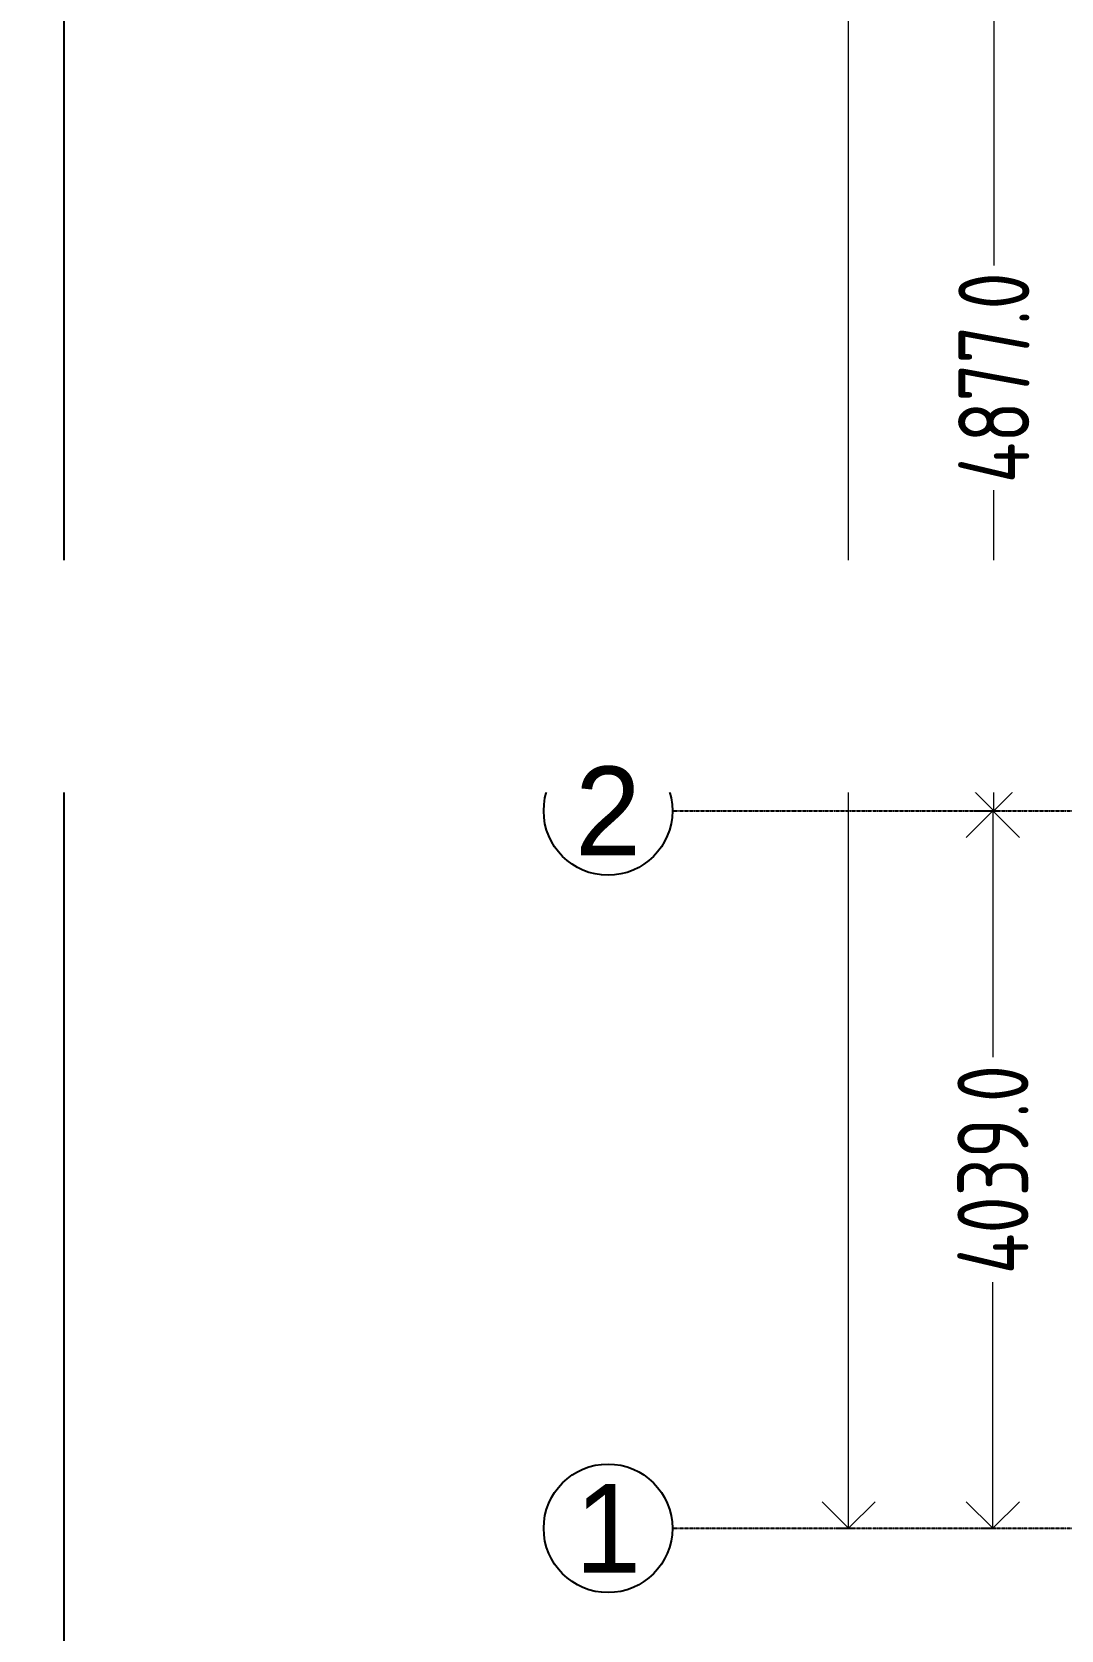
# Model space of a CAD drawing. Header units: millimetres. Extents: x 3470347 to 5996549, y -3470518 to 17149644.
# Drawn here: x 4978899 to 4984691, y 6777180 to 6786177 of the extents above; entities that cross this region are included whole.
import ezdxf
from ezdxf.enums import TextEntityAlignment as Align

# ---------------------------------------------------------------- set-up
doc = ezdxf.new("R2010")
doc.units = ezdxf.units.MM
doc.header["$MEASUREMENT"] = 0
doc.header["$PDMODE"] = 35
doc.header["$PDSIZE"] = -5
doc.linetypes.add('CENTERX2', pattern=[4, 2.5, -0.5, 0.5, -0.5])
doc.layers.get('0').update_dxf_attribs({"linetype": 'CONTINUOUS', "lineweight": 25})
doc.layers.get('DEFPOINTS').update_dxf_attribs({"linetype": 'CONTINUOUS', "lineweight": 25})
for name, color, linetype, lineweight in [('6 TEXT', 7, 'CONTINUOUS', 25), ('rDIMension', 1, 'CONTINUOUS', 18), ('SHEET', 7, 'CONTINUOUS', 15)]:
    doc.layers.add(name, color=color, linetype=linetype, lineweight=lineweight)
doc.styles.add('DIM', font='geniso.shx', dxfattribs={"width": 0.85})
doc.styles.get("Standard").update_dxf_attribs({"font": ''})
doc.styles.add('TEXT3', font='geniso.shx')
doc.styles.get('Standard').set_extended_font_data('AR CENA')
doc.dimstyles.new('ST-100', dxfattribs={"dimscale": 100, "dimtxt": 7, "dimasz": 5, "dimexe": 0.18, "dimexo": 0.0625, "dimgap": 0.2, "dimtad": 0, "dimdec": 0, "dimzin": 0, "dimdsep": 46, "dimtxsty": 'DIM', "dimblk": 'OPEN90', "dimcen": 0.09, "dimclrd": 256, "dimclrt": 7, "dimadec": 0, "dimazin": 0, "dimtfac": 1, "dimtdec": 0, "dimtofl": 0, "dimtmove": 0, "dimatfit": 3, "dimldrblk": 'OPEN90', "dimfxl": 1, "dimtolj": 1, "dimtzin": 0, "dimlwd": -1, "dimarcsym": 0})

# ---------------------------------------------------------------- blocks, each defined once
blk = doc.blocks.new('_Open90')
at = {"color": 0, "linetype": 'ByBlock', "lineweight": -2}
for p, q in [((-0.5, 0.5), (0, 0)), ((0, 0), (-1, 0)), ((0, 0), (-0.5, -0.5))]:
    blk.add_line(p, q, dxfattribs=at)
blk = doc.blocks.new('*D1695')
at = {"layer": 'DEFPOINTS', "color": 0}
for p in [(4983385.6, 6816245.7), (4983495.8, 6816245.7), (4983424.7, 6777752.7)]:
    blk.add_point(p, dxfattribs=at)
at = {"layer": 'rDIMension', "color": 0, "linetype": 'ByBlock', "lineweight": -2}
for p, q in [((4983391.9, 6816245.7), (4983513.8, 6816245.7)), ((4983431, 6777752.7), (4983513.8, 6777752.7))]:
    blk.add_line(p, q, dxfattribs=at)
at = {"layer": 'rDIMension', "linetype": 'ByBlock'}
for p, q in [((4983495.8, 6815945.7), (4983495.8, 6799042.8)), ((4983495.8, 6778052.7), (4983495.8, 6794955.6))]:
    blk.add_line(p, q, dxfattribs=at)
at = {"layer": 'rDIMension', "xscale": 300, "yscale": 300, "zscale": 300}
for p, rotation in [((4983495.8, 6816245.7), 90), ((4983495.8, 6777752.7), 270)]:
    blk.add_blockref('_Open90', p, dxfattribs=dict(at, rotation=rotation))
at = {"layer": 'rDIMension', "color": 7, "insert": (4983495.8, 6796999.2), "char_height": 400, "attachment_point": 5, "rotation": 90, "style": 'DIM'}
blk.add_mtext('\\A1;38493.0 C/C COLUMN', dxfattribs=at)
blk = doc.blocks.new('*D1697')
at = {"layer": 'DEFPOINTS', "color": 0}
for p in [(4984197.5, 6781791.7), (4984307.7, 6781791.7), (4984236.6, 6777752.7)]:
    blk.add_point(p, dxfattribs=at)
at = {"layer": 'rDIMension', "color": 0, "linetype": 'ByBlock', "lineweight": -2}
for p, q in [((4984203.7, 6781791.7), (4984325.7, 6781791.7)), ((4984242.9, 6777752.7), (4984325.7, 6777752.7))]:
    blk.add_line(p, q, dxfattribs=at)
at = {"layer": 'rDIMension', "linetype": 'ByBlock'}
for p, q in [((4984307.7, 6781491.7), (4984307.7, 6780404.9)), ((4984307.7, 6778052.7), (4984307.7, 6779139.4))]:
    blk.add_line(p, q, dxfattribs=at)
at = {"layer": 'rDIMension', "xscale": 300, "yscale": 300, "zscale": 300}
for p, rotation in [((4984307.7, 6781791.7), 90), ((4984307.7, 6777752.7), 270)]:
    blk.add_blockref('_Open90', p, dxfattribs=dict(at, rotation=rotation))
at = {"layer": 'rDIMension', "color": 7, "insert": (4984307.7, 6779772.2), "char_height": 400, "attachment_point": 5, "rotation": 90, "style": 'DIM'}
blk.add_mtext('\\A1;4039.0', dxfattribs=at)
blk = doc.blocks.new('*D1698')
at = {"layer": 'DEFPOINTS', "color": 0}
for p in [(4984313, 6786668.7), (4984313, 6786668.7), (4984197.5, 6781791.7)]:
    blk.add_point(p, dxfattribs=at)
at = {"layer": 'rDIMension', "color": 0, "linetype": 'ByBlock', "lineweight": -2}
for p, q in [((4984319.2, 6786668.7), (4984331, 6786668.7)), ((4984203.7, 6781791.7), (4984331, 6781791.7))]:
    blk.add_line(p, q, dxfattribs=at)
at = {"layer": 'rDIMension', "linetype": 'ByBlock'}
for p, q in [((4984313, 6786368.7), (4984313, 6784862.3)), ((4984313, 6782091.7), (4984313, 6783598))]:
    blk.add_line(p, q, dxfattribs=at)
at = {"layer": 'rDIMension', "xscale": 300, "yscale": 300, "zscale": 300}
for p, rotation in [((4984313, 6786668.7), 90), ((4984313, 6781791.7), 270)]:
    blk.add_blockref('_Open90', p, dxfattribs=dict(at, rotation=rotation))
at = {"layer": 'rDIMension', "color": 7, "insert": (4984313, 6784230.2), "char_height": 400, "attachment_point": 5, "rotation": 90, "style": 'DIM'}
blk.add_mtext('\\A1;4877.0', dxfattribs=at)

msp = doc.modelspace()

# ---------------------------------------------------------------- linework, layer by layer
at = {"layer": '6 TEXT', "color": 8, "linetype": 'CENTERX2', "ltscale": 0.5}
for points in [[(4982503.56, 6781791.67), (5022418.94, 6781791.67)], [(4982503.56, 6777752.67), (5022418.94, 6777752.67)]]:
    msp.add_lwpolyline(points, dxfattribs=at)
at = {"layer": '6 TEXT', "color": 8}
for centre in [(4982141.41, 6781791.67), (4982141.41, 6777752.67)]:
    msp.add_circle(centre, 362.15, dxfattribs=at)
at = {"layer": 'SHEET', "color": 220, "lineweight": 25, "elevation": 0}
msp.add_lwpolyline([(4979079.49, 6767201.3), (5055103.45, 6767201.3), (5055103.45, 6820079.35), (4979079.49, 6820079.35)], close=True, dxfattribs=at)

# ---------------------------------------------------------------- texts
at = {"layer": '6 TEXT', "color": 8, "linetype": 'ByBlock'}
for s, p in [('2', (4982141.41, 6781791.67)), ('1', (4982141.41, 6777752.67))]:
    msp.add_text(s, height=500, dxfattribs=at).set_placement(p, align=Align.MIDDLE_CENTER)

# ---------------------------------------------------------------- dimensions: what is measured, and where the dimension line sits
at = {"layer": 'rDIMension', "color": 7, "linetype": 'ByBlock'}
for base, p1, p2, override, picture, middle in [((4983495.76, 6816245.67), (4983424.74, 6777752.67), (4983385.6, 6816245.67), {"dimtxt": 4, "dimasz": 3, "dimdec": 1, "dimpost": ' C/C COLUMN', "dimblk": 'Open90'}, '*D1695', (4983495.76, 6796999.17)), ((4984313, 6786668.67), (4984197.5, 6781791.67), (4984313, 6786668.67), {"dimtxt": 4, "dimasz": 3, "dimdec": 1, "dimblk": 'Open90'}, '*D1698', (4984313, 6784230.17)), ((4984307.65, 6781791.67), (4984236.63, 6777752.67), (4984197.5, 6781791.67), {"dimtxt": 4, "dimasz": 3, "dimdec": 1, "dimblk": 'Open90'}, '*D1697', (4984307.65, 6779772.17))]:
    dim = msp.add_linear_dim(base=base, p1=p1, p2=p2, angle=90, dimstyle='ST-100', override=override, dxfattribs=at)
    dim.commit()
    dim.dimension.update_dxf_attribs({"geometry": picture, "text_midpoint": middle})

# ---------------------------------------------------------------- next in the draw order: texts
at = {"lineweight": 25, "insert": (4948384.58, 6783079.42, 0), "char_height": 244.7504, "width": 66881.0049, "attachment_point": 1, "style": 'TEXT3', "bg_fill": 2}
msp.add_mtext('{\\ftimes new roman|b0|i0|c0|p0;\\LR.S. NO: 314-1, PEDDATUMIDI,\\PBANTUMILLI , (MANDAL), KRISHNA\\PDISTRICT,  ANDHRA PRADESH}', dxfattribs=at)

doc.saveas('drawing.dxf')
